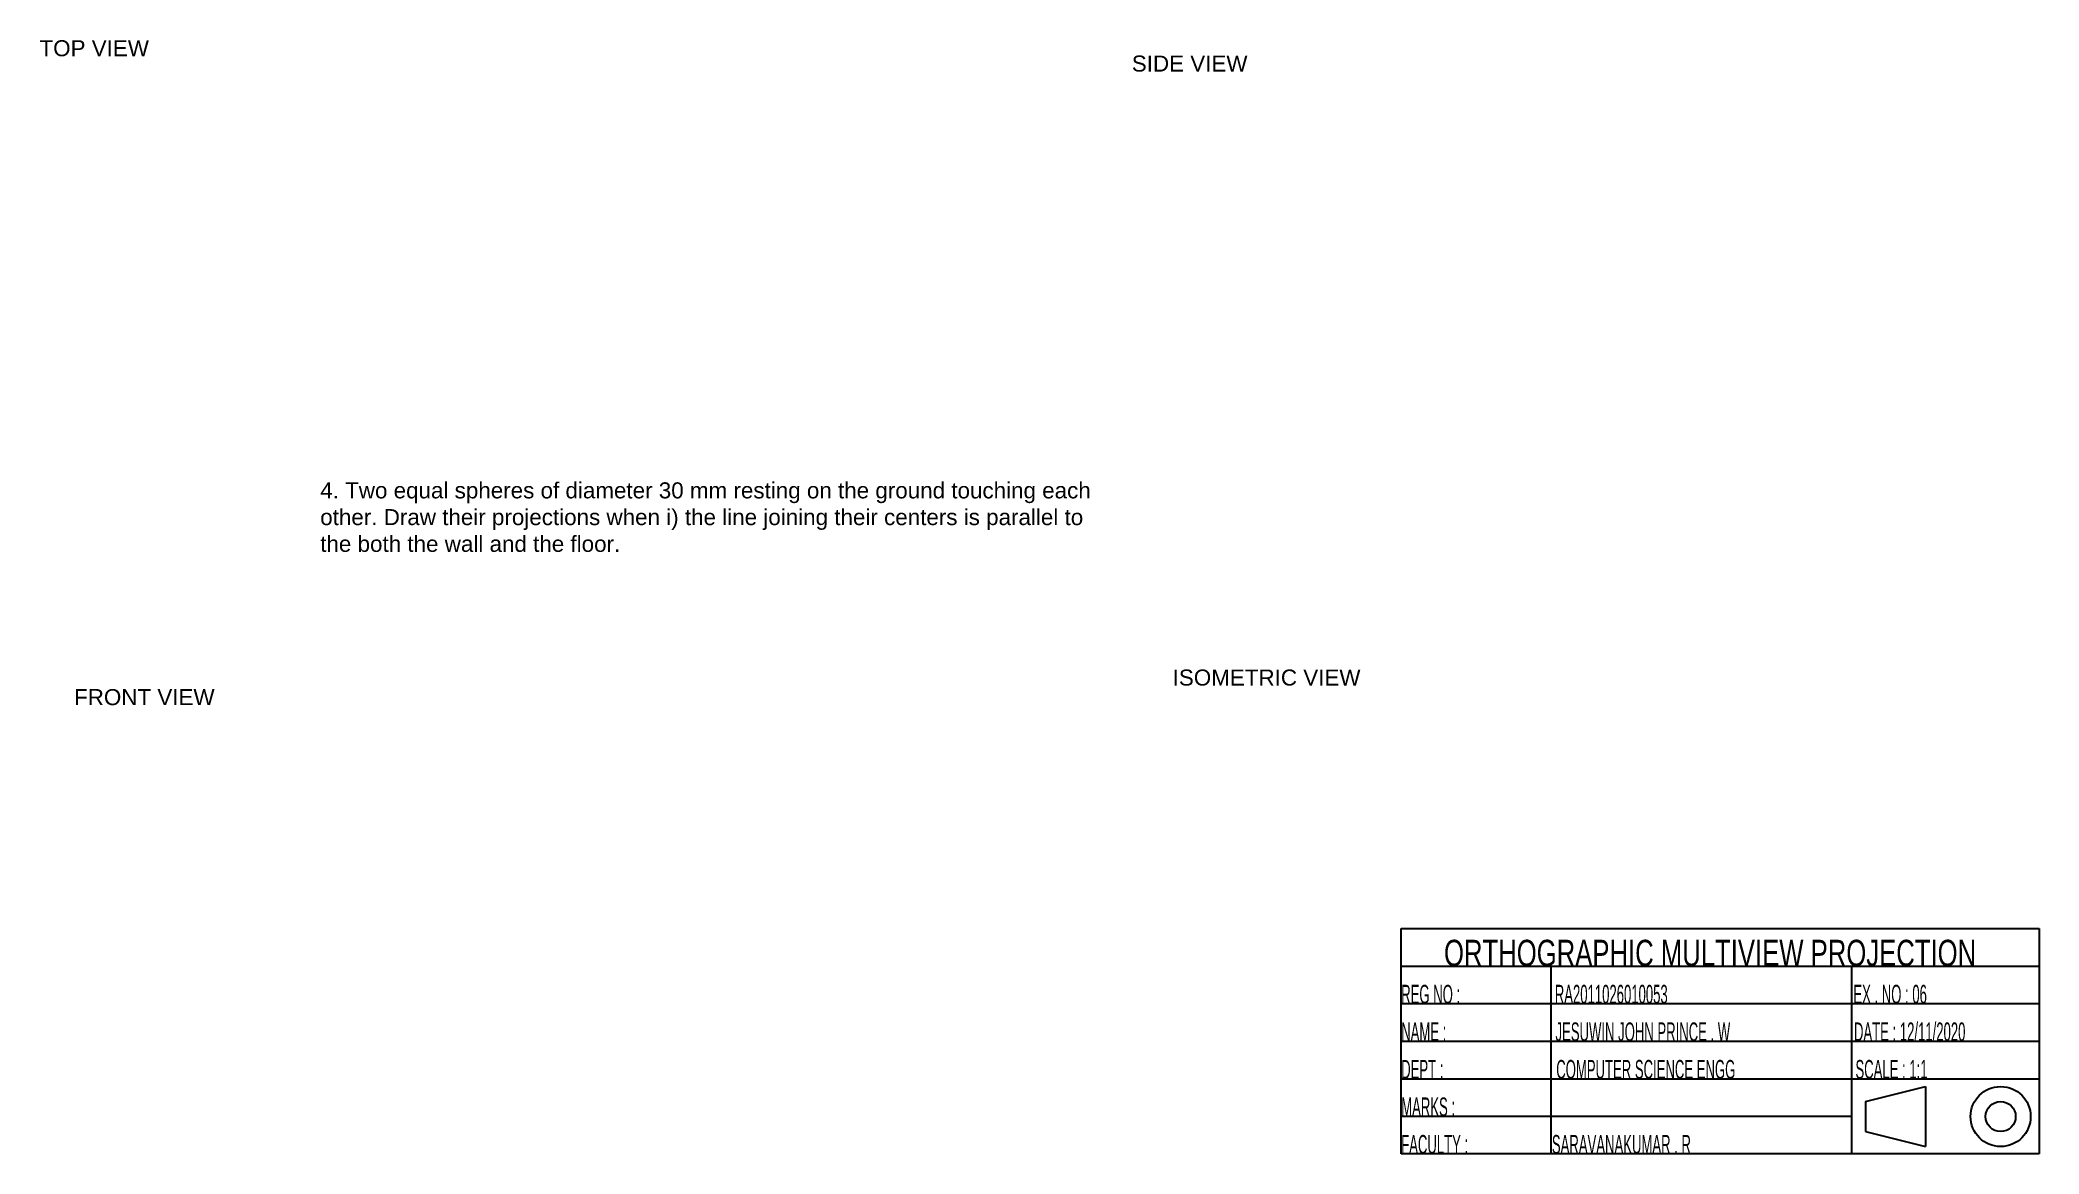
# Paper-space layout '6.4.1' of a CAD drawing. Header units: millimetres. Extents: x 37 to 348, y 21 to 195.
import ezdxf

# ---------------------------------------------------------------- set-up
doc = ezdxf.new("R2010")
doc.units = ezdxf.units.MM
doc.styles.get("Standard").update_dxf_attribs({"font": 'arial.ttf'})

psp = doc.layouts.new('6.4.1')

# ---------------------------------------------------------------- linework, layer by layer
for p, q in [((249.02, 56.39), (348.49, 56.39)), ((249.02, 21.28), (249.02, 56.39)), ((348.49, 56.39), (348.49, 21.28)), ((249.02, 50.54), (348.49, 50.54)), ((272.43, 21.28), (272.43, 50.54)), ((319.23, 50.54), (319.23, 21.28)), ((249.02, 44.69), (348.49, 44.69)), ((249.02, 38.83), (348.49, 38.83)), ((249.02, 32.98), (348.49, 32.98)), ((321.44, 29.42), (330.8, 31.76)), ((330.8, 31.76), (330.8, 22.4)), ((321.44, 29.42), (321.44, 24.74)), ((249.02, 27.13), (319.23, 27.13)), ((321.44, 24.74), (330.8, 22.4)), ((348.49, 21.28), (249.02, 21.28))]:
    psp.add_line(p, q)
for radius in [4.68, 2.34]:
    psp.add_circle((342.5, 27.08), radius)

# ---------------------------------------------------------------- texts
for s, p in [('TOP VIEW', (36.67, 192.38)), ('SIDE VIEW', (207.01, 189.99)), ('ISOMETRIC VIEW', (213.38, 94.27)), ('FRONT VIEW', (42.06, 91.22))]:
    psp.add_text(s, height=2.5).set_placement(p)
for s, height, width, p in [('      ORTHOGRAPHIC MULTIVIEW PROJECTION', 4.0955, 0.7, (249.02, 50.54)), ('REG NO :                          RA2011026010053                                                   EX . NO : 06', 2.92538, 0.5, (249.02, 44.69)), ('NAME :                              JESUWIN JOHN PRINCE . W                                  DATE : 12/11/2020', 2.92538, 0.5, (249.02, 38.83)), ('DEPT :                               COMPUTER SCIENCE ENGG                                 SCALE : 1:1', 2.92538, 0.5, (249.02, 32.98)), ('MARKS :                   ', 2.9254, 0.5, (249.02, 27.13)), ('FACULTY :                       SARAVANAKUMAR . R', 2.9254, 0.5, (249.02, 21.28))]:
    psp.add_text(s, height=height, dxfattribs=dict(width=width)).set_placement(p)
at = {"insert": (80.45, 125.95), "char_height": 2.5, "width": 125.8872, "attachment_point": 1}
psp.add_mtext('4. Two equal spheres of diameter 30 mm resting on the ground touching each\\Pother. Draw their projections when i) the line joining their centers is parallel to\\Pthe both the wall and the floor.', dxfattribs=at)

doc.saveas('drawing.dxf')
